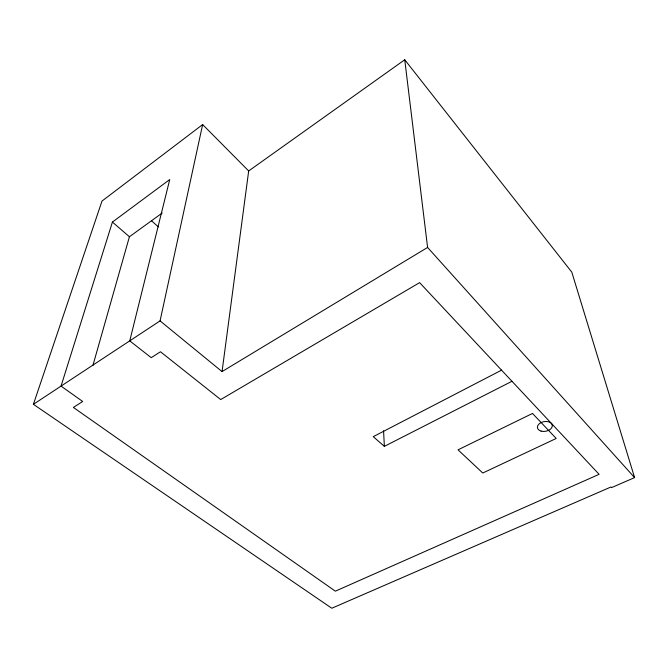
<?xml version="1.0" encoding="UTF-8"?>
<svg xmlns="http://www.w3.org/2000/svg" width="668" height="668" viewBox="0 0 668 668"><rect width="100%" height="100%" fill="white"/><g stroke="black" fill="none" stroke-linecap="round" stroke-linejoin="round"><path stroke-width="1" d="M202.646 124.565L160.069 320.89L222.052 371.592L248.68 170.95L404.741 59.761L571.8 272.143L634.6 477.612L611.546 487.615L610.961 486.989L331.796 608.239L33.4 404.315L101.987 201.085L202.646 124.565L248.68 170.95M92.885 365.546L129.417 236.756L162.207 213M112.416 222.068L61.047 386.104L82.698 401.485L73.38 407.438L335.353 591.172L599.104 474.33L419.613 282.647L220.699 399.564L160.479 351.76L151.218 357.681L129.751 340.855L169.739 179.542L112.416 222.068L129.417 236.756M33.4 404.315L160.069 320.89M222.052 371.592L427.595 247.444L404.741 59.761M501.551 370.156L373.262 436.655L384.359 446.358L511.972 381.278M151.436 220.716L158.433 226.953M427.595 247.444L634.6 477.612M383.574 430.76L384.359 446.358M532.513 413.45L458.031 449.831L482.764 473.011L556.202 438.467L532.513 413.45M541.063 431.102A7.548 4.91 -10 0 0 552.344 425.75A7.548 4.91 -10 0 0 541.18 422.51A7.548 4.91 -10 0 0 541.063 431.102"/></g></svg>
